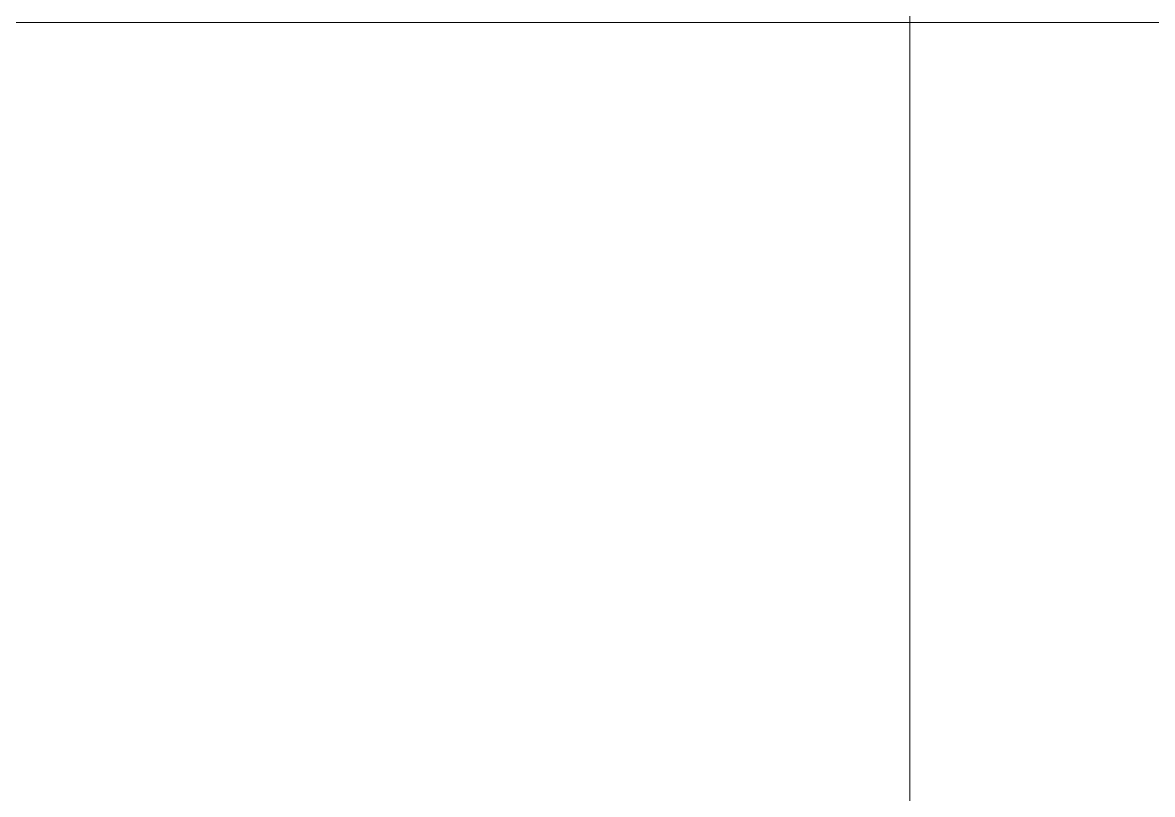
# Model space of a CAD drawing. Header units: millimetres. Extents: x -21807 to 29780, y -1565 to 60640.
# Drawn here: x -15632.4373 to -15632.0569, y 45041.6774 to 45041.9373 of the extents above; entities that cross this region are included whole.
import ezdxf

# ---------------------------------------------------------------- set-up
doc = ezdxf.new("R2010")
doc.units = ezdxf.units.MM
doc.layers.add('A-DETL-THIN', color=7, linetype='Continuous', lineweight=9)
doc.layers.add('A-GLAZ', color=7, linetype='Continuous', lineweight=9, true_color=0x00007f)

# ---------------------------------------------------------------- blocks, each defined once
blk = doc.blocks.new('Passbox - KT 500x500x400-V28-MẶT BẰNG PHÂN VÙNG NHIỆT ĐỘ _ ĐỘ ẨM')
at = {"layer": 'A-GLAZ', "color": 254, "lineweight": 13, "true_color": 0xe0e0ef}
for p in [(-198.54975, 25), (-198.54975, -14.83628)]:
    blk.add_line(p, (-198.54975, 0), dxfattribs=at)
at = {"layer": 'A-GLAZ', "color": 7, "lineweight": 13, "true_color": 0xececf5}
blk.add_line((-198.54975, 0), (-198.54975, 25), dxfattribs=at)
at = {"layer": 'A-GLAZ', "color": 254, "lineweight": 13, "true_color": 0xcccce5}
blk.add_line((-198.54975, 0), (-198.54975, -14.83628), dxfattribs=at)
blk = doc.blocks.new('AK-SGS-M3-A_rvt-1-MẶT BẰNG PHÂN VÙNG NHIỆT ĐỘ _ ĐỘ ẨM')
at = {"layer": 'A-GLAZ', "color": 9, "lineweight": 13, "true_color": 0xaaaad4}
blk.add_blockref('Passbox - KT 500x500x400-V28-MẶT BẰNG PHÂN VÙNG NHIỆT ĐỘ _ ĐỘ ẨM', (-15433.5889, 45041.9373), dxfattribs=at)

msp = doc.modelspace()

# ---------------------------------------------------------------- linework, layer by layer
at = {"layer": 'A-DETL-THIN'}
msp.add_line((-20048.5889, 45041.9373), (-12933.5889, 45041.9373), dxfattribs=at)

# ---------------------------------------------------------------- block references
at = {"lineweight": 5}
msp.add_blockref('AK-SGS-M3-A_rvt-1-MẶT BẰNG PHÂN VÙNG NHIỆT ĐỘ _ ĐỘ ẨM', (0, 0), dxfattribs=at)

doc.saveas('drawing.dxf')
